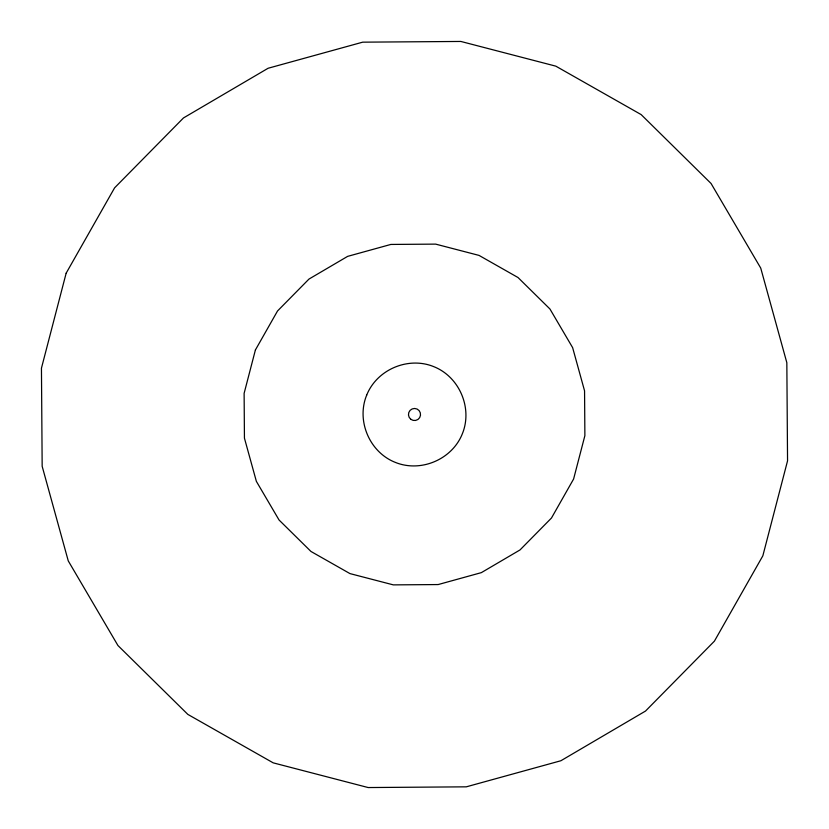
<?xml version="1.0" encoding="UTF-8"?>
<svg xmlns="http://www.w3.org/2000/svg" width="829" height="829" viewBox="0 0 829 829"><rect width="100%" height="100%" fill="white"/><g stroke="black" fill="none" stroke-linecap="round" stroke-linejoin="round"><path stroke-width="1.24" d="M66.154 273.187L41.45 368.159L42.165 466.292L68.258 560.891L117.946 645.522L187.841 714.401L273.187 762.846L368.159 787.55L466.292 786.835L560.891 760.742L645.522 711.054L714.401 641.159L762.846 555.813L787.55 460.841L786.835 362.708L760.742 268.109L711.054 183.478L641.159 114.599L555.813 66.154L460.841 41.45L362.708 42.165L268.109 68.258L183.478 117.946L114.599 187.841L66.154 273.187M255.405 349.962L244.12 393.34L244.441 438.158L256.368 481.359L279.062 520.011L310.979 551.472L349.962 573.595L393.34 584.88L438.158 584.559L481.359 572.632L520.011 549.938L551.472 518.021L573.595 479.038L584.88 435.66L584.559 390.842L572.632 347.641L549.938 308.989L518.021 277.528L479.038 255.405L435.66 244.12L390.842 244.441L347.641 256.368L308.989 279.062L277.528 310.979L255.405 349.962M366.698 395.112C356.159 420.624 369.454 452.085 395.112 462.302C420.624 472.841 452.085 459.546 462.302 433.888C472.841 408.376 459.546 376.915 433.888 366.698C408.376 356.159 376.915 369.454 366.698 395.112M410.863 419.319A6.031 6.031 0 0 0 420.49 415.246A6.031 6.031 0 0 0 412.148 408.946A6.031 6.031 0 0 0 410.863 419.319"/></g></svg>
